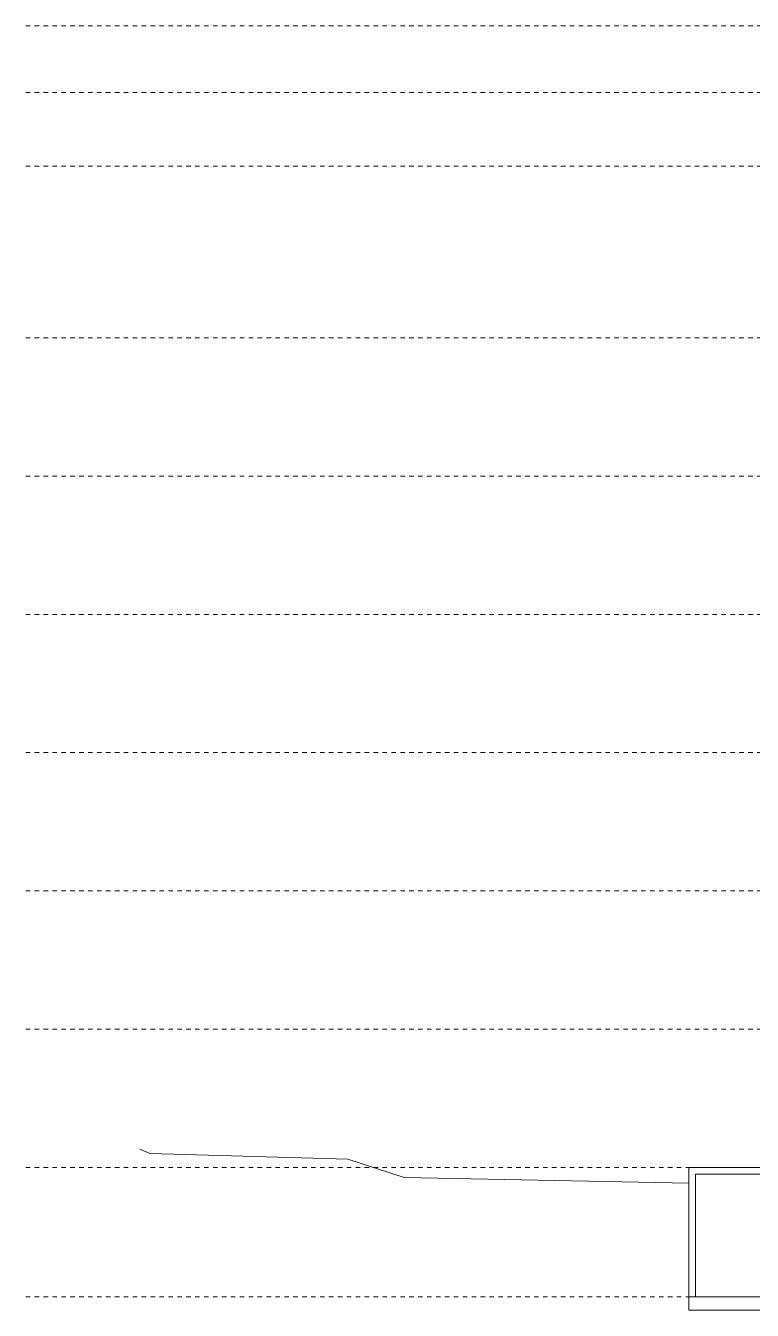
# Model space of a CAD drawing. Header units: millimetres. Extents: x 539 to 842, y -453 to -96.
# Drawn here: x 543.03 to 559.32, y -314.14 to -285.33 of the extents above; entities that cross this region are included whole.
import ezdxf

# ---------------------------------------------------------------- set-up
doc = ezdxf.new("R2010")
doc.units = ezdxf.units.MM
doc.header["$LTSCALE"] = 0.1
doc.linetypes.add('HIDDEN', pattern=[0.375, 0.25, -0.125])
doc.layers.get('0').update_dxf_attribs({"lineweight": 5})

msp = doc.modelspace()

# ---------------------------------------------------------------- linework, layer by layer
at = {"color": 8, "linetype": 'HIDDEN', "lineweight": 18}
for p, q in [((543.027, -285.332), (587.908, -285.332)), ((543.027, -286.832), (587.908, -286.832)), ((543.027, -288.482), (587.908, -288.482)), ((543.027, -292.332), (587.908, -292.332)), ((543.027, -295.432), (587.908, -295.432)), ((543.027, -298.532), (587.908, -298.532)), ((543.027, -301.632), (587.908, -301.632)), ((543.027, -304.732), (587.908, -304.732)), ((543.027, -307.832), (587.908, -307.832)), ((543.027, -310.932), (587.908, -310.932)), ((543.027, -313.832), (587.908, -313.832))]:
    msp.add_line(p, q, dxfattribs=at)
at = {"color": 8, "lineweight": 18}
for p, q in [((545.807, -310.62), (545.585, -310.526)), ((550.247, -310.746), (545.807, -310.62)), ((545.807, -310.62), (550.247, -310.746)), ((545.811, -310.621), (545.807, -310.62)), ((550.247, -310.746), (551.516, -311.155)), ((575.017, -310.932), (557.897, -310.932)), ((557.897, -310.932), (557.897, -311.082)), ((557.897, -311.082), (557.897, -313.832)), ((558.047, -313.832), (558.047, -311.082)), ((558.047, -311.082), (574.867, -311.082)), ((551.516, -311.155), (557.897, -311.286)), ((557.897, -313.832), (557.897, -314.136)), ((557.897, -313.832), (558.047, -313.832)), ((574.867, -313.832), (558.047, -313.832)), ((557.897, -314.136), (575.017, -314.136)), ((569.324, -314.137), (557.897, -314.137)), ((569.324, -314.137), (557.897, -314.137))]:
    msp.add_line(p, q, dxfattribs=at)

doc.saveas('drawing.dxf')
